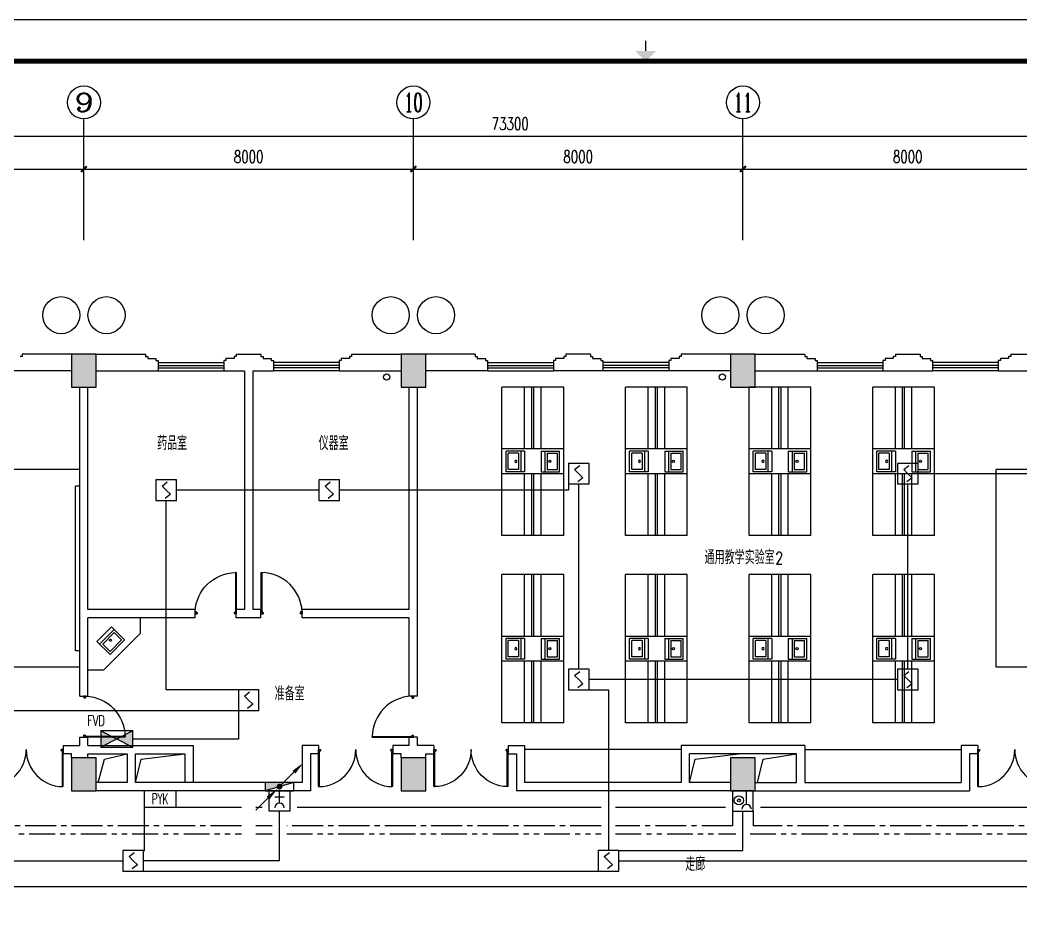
# Model space of a CAD drawing. Extents: x 190999 to 918899, y -200814 to 215286.
# Drawn here: x 235262 to 259562, y 50122 to 71786 of the extents above; entities that cross this region are included whole.
import ezdxf
from ezdxf.enums import TextEntityAlignment as Align

# ---------------------------------------------------------------- set-up
doc = ezdxf.new("R2010")
doc.units = 0
doc.header["$LTSCALE"] = 1000
doc.header["$MEASUREMENT"] = 0
doc.linetypes.add('CENTER2', pattern=[1.125, 0.75, -0.125, 0.125, -0.125])
doc.linetypes.add('PHANTOM2', pattern=[1.25, 0.625, -0.125, 0.125, -0.125, 0.125, -0.125])
doc.layers.get('Defpoints').update_dxf_attribs({"color": 1})
for name, color, linetype in [('00-EQUIP', 3, 'Continuous'), ('00-LWIRE', 4, 'Continuous'), ('00-WIRE-4', 6, 'Continuous'), ('A-墙线', 2, 'Continuous'), ('A-外包装修', 250, 'Continuous'), ('A-外窗', 145, 'Continuous'), ('A-家具', 250, 'Continuous'), ('A-门', 167, 'Continuous'), ('AXIS', 3, 'Continuous'), ('AXIS_TEXT', 7, 'Continuous'), ('COLUMN', 2, 'Continuous'), ('EQUIP_消火栓', 1, 'Continuous'), ('PUB_HATCH', 250, 'Continuous'), ('图框', 189, 'Continuous'), ('房间名称', 7, 'Continuous'), ('暖通-风-说明', 3, 'Continuous'), ('洞口线', 165, 'Continuous'), ('雨水管', 151, 'Continuous')]:
    doc.layers.add(name, color=color, linetype=linetype)
doc.styles.add('_COMPLEX', font='COMPLEX.shx', dxfattribs={"width": 0.5})
doc.styles.add('_TCH_AXIS', font='COMPLEX', dxfattribs={"bigfont": 'GBCBIG'})
doc.styles.add('_TCH_DIM', font='SIMPLEX', dxfattribs={"bigfont": 'GBCBIG'})
doc.styles.add('COMPLEX', font='COMPLEX')
doc.styles.add('DIM_FONT', font='SIMPLEX', dxfattribs={"width": 0.7, "bigfont": 'GBCBIG'})
doc.styles.add('HZ-ZGBZ', font='romanc.shx', dxfattribs={"width": 0.65})
doc.styles.get("Standard").update_dxf_attribs({"font": 'simhei.ttf'})
doc.styles.add('XXK', font='romans.shx', dxfattribs={"width": 0.75, "bigfont": 'hzf.shx'})
doc.styles.add('zz-1', font='arial.ttf', dxfattribs={"width": 0.8})
doc.linetypes.add('4INE', pattern='A,1,-0.15,["4",XXK,S=0.3,R=0,X=-0.1,Y=-0.1],-0.25', length=1.4)
doc.linetypes.add('BIG-DLINE', pattern='A,1,-0.15,["D",XXK,S=0.2,R=0,X=-0.1,Y=-0.09],-0.2', length=1.35)
doc.dimstyles.new('DIMN', dxfattribs={"dimtxt": 300, "dimasz": 100, "dimexe": 250, "dimexo": 300, "dimgap": 150, "dimtad": 1, "dimdec": 0, "dimzin": 0, "dimdsep": 46, "dimtxsty": 'DIM_FONT', "dimblk": 'ARCHTICK', "dimcen": 0.09, "dimclrt": 7, "dimazin": 2, "dimtfac": 1, "dimtdec": 0, "dimtix": 1, "dimtmove": 2, "dimatfit": 3, "dimfxl": 0, "dimtolj": 1, "dimtzin": 0, "dimarcsym": 0})

# ---------------------------------------------------------------- blocks, each defined once
blk = doc.blocks.new('TJAD_TK_A0')
at = {"layer": '图框'}
blk.add_line((2162, 399.3), (973, 399.3), dxfattribs=at)
at = {"layer": '图框', "const_width": 0.3}
blk.add_lwpolyline([(1567.5, 391.74), (1567.5, 394.24)], dxfattribs=at)
at = {"layer": '图框', "const_width": 1.2}
blk.add_lwpolyline([(2152, -431.7), (2152, 389.3), (998, 389.3), (998, -431.7)], close=True, dxfattribs=at)
at = {"layer": '图框'}
blk.add_solid([(1565, 391.74), (1570, 391.74), (1567.5, 389.24)], dxfattribs=at)
blk = doc.blocks.new('m1000')
at = {"layer": 'A-墙线'}
for p, q in [((0, 0), (0, 200)), ((1000, 0), (1000, 200))]:
    blk.add_line(p, q, dxfattribs=at)
at = {"layer": 'A-门'}
for p, q in [((0, 1100), (0, 100)), ((0, 1100), (20, 1100)), ((20, 1100), (20, 150)), ((0, 150), (30, 150)), ((0, 100), (50, 100)), ((30, 150), (30, 130)), ((30, 130), (50, 130)), ((50, 130), (50, 100)), ((950, 130), (950, 100)), ((970, 130), (950, 130)), ((1000, 100), (950, 100)), ((970, 150), (970, 130)), ((1000, 150), (970, 150)), ((1000, 150), (1000, 100))]:
    blk.add_line(p, q, dxfattribs=at)
blk.add_arc((0, 100), 1000, 2.866, 88.854, dxfattribs=at)
blk = doc.blocks.new('m1800')
at = {"layer": 'A-墙线'}
for p, q in [((-900, -100), (-900, 100)), ((900, -100), (900, 100))]:
    blk.add_line(p, q, dxfattribs=at)
at = {"layer": 'A-门'}
for p, q in [((-900, 900), (-900, 0)), ((-900, 900), (-880, 900)), ((-880, 900), (-880, 50)), ((880, 900), (880, 50)), ((900, 900), (880, 900)), ((900, 900), (900, 0)), ((-900, 50), (-870, 50)), ((-900, 0), (-850, 0)), ((-870, 50), (-870, 30)), ((-870, 30), (-850, 30)), ((-850, 30), (-850, 0)), ((850, 30), (850, 0)), ((870, 30), (850, 30)), ((900, 0), (850, 0)), ((870, 50), (870, 30)), ((900, 50), (870, 50))]:
    blk.add_line(p, q, dxfattribs=at)
for centre, start, end in [((-900, 0), 0, 88.7267), ((900, 0), 91.2733, 180)]:
    blk.add_arc(centre, 900, start, end, dxfattribs=at)
blk = doc.blocks.new('$TwtSys$00000434')
for p, q in [((-0.5, 0.5), (-0.5, -0.5)), ((-0.5, -0.5), (0.5, 0.5)), ((0.5, 0.5), (-0.5, 0.5)), ((0.5, -0.5), (0.5, 0.5)), ((-0.5, -0.5), (0.5, -0.5))]:
    blk.add_line(p, q)
blk.add_solid([(0.5, -0.5), (0.5, 0.5), (-0.5, -0.5)])
blk = doc.blocks.new('_ArchTick')
at = {"const_width": 0.5}
blk.add_lwpolyline([(-0.7, -0.7), (0.7, 0.7)], dxfattribs=at)
blk = doc.blocks.new('*D940')
at = {"layer": 'AXIS', "color": 0, "lineweight": -2}
for p, q in [((228812, 66767), (228812, 68417)), ((236812, 66767), (236812, 68417)), ((228812, 68167), (236812, 68167))]:
    blk.add_line(p, q, dxfattribs=at)
at = {"layer": 'Defpoints', "color": 0}
for p in [(236812, 68167), (228812, 66467), (236812, 66467)]:
    blk.add_point(p, dxfattribs=at)
at = {"layer": 'AXIS', "color": 0, "lineweight": -2, "xscale": 100, "yscale": 100, "zscale": 100, "rotation": 180}
blk.add_blockref('_ArchTick', (228812, 68167), dxfattribs=at)
at = {"layer": 'AXIS', "color": 0, "lineweight": -2, "xscale": 100, "yscale": 100, "zscale": 100}
blk.add_blockref('_ArchTick', (236812, 68167), dxfattribs=at)
at = {"layer": 'AXIS', "color": 7, "insert": (232812, 68467), "char_height": 300, "attachment_point": 5, "style": 'DIM_FONT'}
blk.add_mtext('\\A1;8000', dxfattribs=at)
blk = doc.blocks.new('*D941')
at = {"layer": 'AXIS', "color": 0, "lineweight": -2}
for p, q in [((236812, 66767), (236812, 68417)), ((244812, 66767), (244812, 68417)), ((236812, 68167), (244812, 68167))]:
    blk.add_line(p, q, dxfattribs=at)
at = {"layer": 'Defpoints', "color": 0}
for p in [(244812, 68167), (236812, 66467), (244812, 66467)]:
    blk.add_point(p, dxfattribs=at)
at = {"layer": 'AXIS', "color": 0, "lineweight": -2, "xscale": 100, "yscale": 100, "zscale": 100, "rotation": 180}
blk.add_blockref('_ArchTick', (236812, 68167), dxfattribs=at)
at = {"layer": 'AXIS', "color": 0, "lineweight": -2, "xscale": 100, "yscale": 100, "zscale": 100}
blk.add_blockref('_ArchTick', (244812, 68167), dxfattribs=at)
at = {"layer": 'AXIS', "color": 7, "insert": (240812, 68467), "char_height": 300, "attachment_point": 5, "style": 'DIM_FONT'}
blk.add_mtext('\\A1;8000', dxfattribs=at)
blk = doc.blocks.new('*D942')
at = {"layer": 'AXIS', "color": 0, "lineweight": -2}
for p, q in [((244812, 66767), (244812, 68417)), ((252812, 66767), (252812, 68417)), ((244812, 68167), (252812, 68167))]:
    blk.add_line(p, q, dxfattribs=at)
at = {"layer": 'Defpoints', "color": 0}
for p in [(252812, 68167), (244812, 66467), (252812, 66467)]:
    blk.add_point(p, dxfattribs=at)
at = {"layer": 'AXIS', "color": 0, "lineweight": -2, "xscale": 100, "yscale": 100, "zscale": 100, "rotation": 180}
blk.add_blockref('_ArchTick', (244812, 68167), dxfattribs=at)
at = {"layer": 'AXIS', "color": 0, "lineweight": -2, "xscale": 100, "yscale": 100, "zscale": 100}
blk.add_blockref('_ArchTick', (252812, 68167), dxfattribs=at)
at = {"layer": 'AXIS', "color": 7, "insert": (248812, 68467), "char_height": 300, "attachment_point": 5, "style": 'DIM_FONT'}
blk.add_mtext('\\A1;8000', dxfattribs=at)
blk = doc.blocks.new('*D943')
at = {"layer": 'AXIS', "color": 0, "lineweight": -2}
for p, q in [((252812, 66767), (252812, 68417)), ((260812, 66767), (260812, 68417)), ((252812, 68167), (260812, 68167))]:
    blk.add_line(p, q, dxfattribs=at)
at = {"layer": 'Defpoints', "color": 0}
for p in [(260812, 68167), (252812, 66467), (260812, 66467)]:
    blk.add_point(p, dxfattribs=at)
at = {"layer": 'AXIS', "color": 0, "lineweight": -2, "xscale": 100, "yscale": 100, "zscale": 100, "rotation": 180}
blk.add_blockref('_ArchTick', (252812, 68167), dxfattribs=at)
at = {"layer": 'AXIS', "color": 0, "lineweight": -2, "xscale": 100, "yscale": 100, "zscale": 100}
blk.add_blockref('_ArchTick', (260812, 68167), dxfattribs=at)
at = {"layer": 'AXIS', "color": 7, "insert": (256812, 68467), "char_height": 300, "attachment_point": 5, "style": 'DIM_FONT'}
blk.add_mtext('\\A1;8000', dxfattribs=at)
blk = doc.blocks.new('*D948')
at = {"layer": 'AXIS', "color": 0, "lineweight": -2}
for p, q in [((210512, 66767), (210512, 69217)), ((283812, 66767), (283812, 69217)), ((210512, 68967), (283812, 68967))]:
    blk.add_line(p, q, dxfattribs=at)
at = {"layer": 'Defpoints', "color": 0}
for p in [(283812, 68967), (210512, 66467), (283812, 66467)]:
    blk.add_point(p, dxfattribs=at)
at = {"layer": 'AXIS', "color": 0, "lineweight": -2, "xscale": 100, "yscale": 100, "zscale": 100, "rotation": 180}
blk.add_blockref('_ArchTick', (210512, 68967), dxfattribs=at)
at = {"layer": 'AXIS', "color": 0, "lineweight": -2, "xscale": 100, "yscale": 100, "zscale": 100}
blk.add_blockref('_ArchTick', (283812, 68967), dxfattribs=at)
at = {"layer": 'AXIS', "color": 7, "insert": (247162, 69267), "char_height": 300, "attachment_point": 5, "style": 'DIM_FONT'}
blk.add_mtext('\\A1;73300', dxfattribs=at)
blk = doc.blocks.new('_AXISO')
blk.add_circle((0, 0), 0.5)
at = {"layer": 'AXIS_TEXT', "style": 'COMPLEX', "width": 1.041667}
blk.add_attdef('A', text='', height=0.56, dxfattribs=at).set_placement((-0.25, -0.28), (0.25, -0.28), align=Align.FIT)
blk = doc.blocks.new('$plan$00001609')
at = {"linetype": 'Continuous'}
for p, q in [((0, -251), (0, 251)), ((0, 251), (450, 251)), ((93, -251), (93, 251)), ((450, 251), (450, -251)), ((146, -199), (146, 199)), ((146, 199), (397, 199)), ((397, 199), (397, -199)), ((146, -199), (397, -199)), ((0, -251), (450, -251))]:
    blk.add_line(p, q, dxfattribs=at)
blk.add_line((238, 2), (238, 0))
blk.add_arc((212, 0), 26, 4.716, 0, dxfattribs=at)
at = {"style": 'zz-1'}
for tag in ['YSIZE', 'XSIZE']:
    blk.add_attdef(tag, (0, 0), '', height=0.5, dxfattribs=at)
blk = doc.blocks.new('_LINKPT1')
at = {"color": 0}
blk.add_line((0, 0), (0, 0), dxfattribs=at)
blk = doc.blocks.new('J62IR8YJ')
for p, q in [((-0.5, 1), (0.5, 1)), ((-0.5, 0), (-0.5, 1)), ((0.5, 1), (0.5, 0)), ((0, 0.598), (0, 0.06)), ((0.5, 0), (-0.5, 0)), ((-0.231, 0.312), (0.231, 0.312))]:
    blk.add_line(p, q)
at = {"const_width": 0.04, "flags": 128}
blk.add_lwpolyline([(-0.5, 0), (-0.5, 1), (0.5, 1), (0.5, 0)], close=True, dxfattribs=at)
blk.add_arc((0, 0.829), 0.231, 180, 0)
at = {"xscale": 0.002, "yscale": 0.00200000000000955, "zscale": 0.002}
for p in [(0, 1), (-0.5, 0.5), (0.5, 0.5), (0, 0)]:
    blk.add_blockref('_LINKPT1', p, dxfattribs=at)
at = {"flags": 9}
blk.add_attdef('A', (0, 0), '', height=0.00002, dxfattribs=at)
blk = doc.blocks.new('3S1KCGW2')
for p, q in [((0.5, 0.5), (-0.5, 0.5)), ((-0.5, 0.5), (-0.5, -0.5)), ((0.5, -0.5), (0.5, 0.5)), ((-0.2, 0.2), (0.05, 0.4)), ((0, 0), (-0.2, 0.2)), ((0, 0), (0.2, -0.2)), ((0.2, -0.2), (-0.05, -0.4)), ((-0.5, -0.5), (0.5, -0.5))]:
    blk.add_line(p, q)
at = {"const_width": 0.04, "flags": 128}
blk.add_lwpolyline([(-0.5, -0.5), (-0.5, 0.5), (0.5, 0.5), (0.5, -0.5)], close=True, dxfattribs=at)
at = {"xscale": 0.002, "yscale": 0.002, "zscale": 0.002}
for p in [(0, 0.5), (-0.5, 0), (0.5, 0), (0, -0.5)]:
    blk.add_blockref('_LINKPT1', p, dxfattribs=at)
at = {"flags": 9}
blk.add_attdef('A', (0, 0), '', height=0.00002, dxfattribs=at)
blk = doc.blocks.new('3T1W6ZCM')
for p, q in [((0.5, 0.5), (-0.5, 0.5)), ((-0.5, 0.5), (-0.5, -0.5)), ((0.5, -0.5), (0.5, 0.5)), ((-0.178, 0.172), (-0.178, -0.443)), ((-0.5, -0.5), (0.5, -0.5))]:
    blk.add_line(p, q)
at = {"const_width": 0.04}
blk.add_lwpolyline([(-0.5, 0.5), (-0.5, -0.5), (0.5, -0.5), (0.5, 0.5)], close=True, dxfattribs=at)
for radius in [0.222, 0.074]:
    blk.add_circle((0.197, -0.03), radius)
blk.add_arc((-0.178, 0.403), 0.231, 180, 0)
at = {"xscale": 0.002, "yscale": 0.002, "zscale": 0.002}
for p in [(0, 0.5), (-0.5, 0), (0.5, 0), (0, -0.5)]:
    blk.add_blockref('_LINKPT1', p, dxfattribs=at)
at = {"flags": 9}
blk.add_attdef('A', (0, 0), '', height=0.00002, dxfattribs=at)
blk = doc.blocks.new('6H2KALM6')
for p, q in [((-0.78, 0.4), (0.78, -0.4)), ((0.78, 0.4), (-0.78, -0.4)), ((0.78, 0.4), (-0.78, 0.4)), ((-0.78, 0.4), (-0.78, -0.4)), ((0.78, -0.4), (0.78, 0.4)), ((-0.78, -0.4), (0.78, -0.4))]:
    blk.add_line(p, q)
at = {"const_width": 0.04}
blk.add_lwpolyline([(-0.78, 0.4), (-0.78, -0.4), (0.78, -0.4), (0.78, 0.4)], close=True, dxfattribs=at)
for points in [[(-0.78, 0.4), (0, 0), (-0.78, -0.4)], [(0.78, 0.4), (0, 0), (0.78, -0.4)]]:
    blk.add_solid(points)
at = {"xscale": 0.002, "yscale": 0.002, "zscale": 0.002}
for p in [(-0.78, 0), (0, 0.4), (0.78, 0), (0, -0.4)]:
    blk.add_blockref('_LINKPT1', p, dxfattribs=at)
at = {"flags": 9}
blk.add_attdef('A', (0, 0), '', height=0.00002, dxfattribs=at)
blk = doc.blocks.new('6A2DRK5Q')
for p, q in [((0.78, 0.4), (-0.78, 0.4)), ((-0.78, 0.4), (-0.78, -0.4)), ((0.78, -0.4), (0.78, 0.4)), ((-0.78, -0.4), (0.78, -0.4))]:
    blk.add_line(p, q)
at = {"xscale": 0.002, "yscale": 0.002, "zscale": 0.002}
for p in [(-0.78, 0), (0, 0.4), (0.78, 0), (0, -0.4)]:
    blk.add_blockref('_LINKPT1', p, dxfattribs=at)
at = {"style": '_COMPLEX', "width": 0.6, "flags": 8}
blk.add_attdef('$TEXT$', text='', height=0.52, dxfattribs=at).set_placement((0, 0), align=Align.MIDDLE_CENTER)
at = {"flags": 9}
blk.add_attdef('A', (0, 0), '', height=0.00002, dxfattribs=at)
blk = doc.blocks.new('_WRLD1L')
for p, q in [((0.7, 0.7), (0, 0)), ((0.104, 0.104), (0.104, 0.104)), ((-0.104, -0.104), (-0.104, -0.104))]:
    blk.add_line(p, q)
at = {"const_width": 0.142}
blk.add_lwpolyline([(-0.071, 0, 1), (0.071, 0, 1)], format="xyb", close=True, dxfattribs=at)
blk.add_solid([(0.63, 0.77), (0.77, 0.63), (1.15, 1.15)])
at = {"width": 0.8, "flags": 9}
blk.add_attdef('A', (0, 0), '', height=0.00002, dxfattribs=at)
blk = doc.blocks.new('_WRLD10L')
for p, q in [((1.15, 1.15), (0.55, 0.55)), ((0.104, 0.104), (0.104, 0.104)), ((-0.104, -0.104), (-0.104, -0.104))]:
    blk.add_line(p, q)
at = {"const_width": 0.142}
blk.add_lwpolyline([(-0.071, 0, 1), (0.071, 0, 1)], format="xyb", close=True, dxfattribs=at)
blk.add_solid([(0.62, 0.48), (0.48, 0.62), (0.1, 0.1)])
at = {"width": 0.8, "flags": 9}
blk.add_attdef('A', (0, 0), '', height=0.00002, dxfattribs=at)

msp = doc.modelspace()

# ---------------------------------------------------------------- hatches: boundary and pattern name
at = {"layer": 'PUB_HATCH'}
for points in [[(237111.6, 63667.4), (236511.6, 63667.4), (236511.6, 62867.4), (237111.6, 62867.4)], [(245111.6, 63667.4), (244511.6, 63667.4), (244511.6, 62867.4), (245111.6, 62867.4)], [(253111.6, 63667.4), (252511.6, 63667.4), (252511.6, 62867.4), (253111.6, 62867.4)], [(237111.6, 53867.4), (236511.6, 53867.4), (236511.6, 53067.4), (237111.6, 53067.4)], [(245111.6, 53867.4), (244511.6, 53867.4), (244511.6, 53067.4), (245111.6, 53067.4)], [(253111.6, 53867.4), (252511.6, 53867.4), (252511.6, 53067.4), (253111.6, 53067.4)]]:
    msp.add_hatch(color=256, dxfattribs=at).paths.add_polyline_path(points)

# ---------------------------------------------------------------- linework, layer by layer
at = {"layer": '00-WIRE-4'}
for p, q in [((264603.5, 60767.4), (257066.5, 60767.4)), ((248574.7, 60517.4), (248574.7, 60367.4)), ((248824.7, 56017.4), (248824.7, 60517.4)), ((256816.5, 56017.4), (256816.5, 60517.4)), ((242519.2, 60367.4), (239061.6, 60367.4)), ((248574.7, 60367.4), (243019.2, 60367.4)), ((238811.6, 55517.4), (238811.6, 60117.4)), ((256566.5, 55767.4), (249074.7, 55767.4)), ((240561.6, 55517.4), (238811.6, 55517.4)), ((249074.7, 55517.4), (249545, 55517.4)), ((249545, 55517.4), (249545, 51617.4)), ((232761.6, 55018.6), (240561.6, 55018.6)), ((240561.6, 55017.4), (240561.6, 54323.3)), ((240561.6, 54323.3), (238001.6, 54323.3)), ((238271.6, 52667.4), (238271.6, 51597.9)), ((241561.3, 51367.4), (241561.3, 52567.4)), ((252811.6, 51617.4), (252811.6, 52567.4)), ((249795, 51617.4), (252811.6, 51617.4)), ((226728.3, 51367.4), (237761.6, 51367.4)), ((241561.3, 51367.4), (238261.6, 51367.4)), ((249795, 51367.4), (260828.3, 51367.4)), ((238261.6, 51117.4), (249295, 51117.4))]:
    msp.add_line(p, q, dxfattribs=at)
at = {"layer": '00-WIRE-4', "linetype": '4INE'}
for p, q in [((239051.6, 52667.4), (240636.6, 52667.4)), ((240986.6, 52667.4), (241136.3, 52667.4)), ((241986.3, 52667.4), (249370, 52667.4)), ((249720, 52667.4), (252386.6, 52667.4)), ((253236.6, 52667.4), (263386.9, 52667.4))]:
    msp.add_line(p, q, dxfattribs=at)
at = {"layer": '00-WIRE-4', "linetype": 'CENTER2'}
for p, q in [((252561.6, 52567.4), (252561.6, 52217.4)), ((253061.6, 52567.4), (253061.6, 52217.4)), ((240636.6, 52217.4), (224236.6, 52217.4)), ((241386.3, 52217.4), (240986.6, 52217.4)), ((249370, 52217.4), (241736.3, 52217.4)), ((252561.6, 52217.4), (249720, 52217.4)), ((263886.9, 52217.4), (253061.6, 52217.4))]:
    msp.add_line(p, q, dxfattribs=at)
at = {"layer": '00-WIRE-4', "linetype": 'PHANTOM2'}
for p, q in [((224236.6, 52017.4), (240636.6, 52017.4)), ((240986.6, 52017.4), (241386.3, 52017.4)), ((241736.3, 52017.4), (249370, 52017.4)), ((249720, 52017.4), (252636.6, 52017.4)), ((252986.6, 52017.4), (263886.9, 52017.4))]:
    msp.add_line(p, q, dxfattribs=at)
at = {"layer": '00-WIRE-4', "linetype": 'BIG-DLINE'}
msp.add_line((224236.6, 50738.8), (272436.6, 50738.8), dxfattribs=at)
at = {"layer": 'A-墙线'}
for p, q in [((236511.6, 63667.4), (235311.6, 63667.4)), ((235311.6, 63667.4), (235311.6, 63617.4)), ((237111.6, 63667.4), (238311.6, 63667.4)), ((238311.6, 63667.4), (238311.6, 63617.4)), ((240511.6, 63667.4), (241111.6, 63667.4)), ((240511.6, 63667.4), (240511.6, 63617.4)), ((241111.6, 63667.4), (241111.6, 63617.4)), ((243311.6, 63667.4), (244511.6, 63667.4)), ((243311.6, 63667.4), (243311.6, 63617.4)), ((246311.6, 63667.4), (245111.6, 63667.4)), ((246311.6, 63667.4), (246311.6, 63617.4)), ((249111.6, 63667.4), (248511.6, 63667.4)), ((248511.6, 63667.4), (248511.6, 63617.4)), ((249111.6, 63667.4), (249111.6, 63617.4)), ((252511.6, 63667.4), (251311.6, 63667.4)), ((251311.6, 63667.4), (251311.6, 63617.4)), ((253111.6, 63667.4), (254311.6, 63667.4)), ((254311.6, 63667.4), (254311.6, 63617.4)), ((256511.6, 63667.4), (257111.6, 63667.4)), ((256511.6, 63667.4), (256511.6, 63617.4)), ((257111.6, 63667.4), (257111.6, 63617.4)), ((259311.6, 63667.4), (260511.6, 63667.4)), ((259311.6, 63667.4), (259311.6, 63617.4)), ((235311.6, 63617.4), (235261.6, 63617.4)), ((238311.6, 63617.4), (238361.6, 63617.4)), ((238361.6, 63617.4), (238361.6, 63567.4)), ((238361.6, 63567.4), (238561.6, 63567.4)), ((238561.6, 63567.4), (238561.6, 63517.4)), ((238561.6, 63517.4), (238611.6, 63517.4)), ((238611.6, 63517.4), (238611.6, 63267.4)), ((240261.6, 63517.4), (240211.6, 63517.4)), ((240211.6, 63517.4), (240211.6, 63267.4)), ((240261.6, 63567.4), (240261.6, 63517.4)), ((240461.6, 63567.4), (240261.6, 63567.4)), ((240461.6, 63617.4), (240461.6, 63567.4)), ((240511.6, 63617.4), (240461.6, 63617.4)), ((241111.6, 63617.4), (241161.6, 63617.4)), ((241161.6, 63617.4), (241161.6, 63567.4)), ((241161.6, 63567.4), (241361.6, 63567.4)), ((241361.6, 63567.4), (241361.6, 63517.4)), ((241361.6, 63517.4), (241411.6, 63517.4)), ((241411.6, 63517.4), (241411.6, 63267.4)), ((243061.6, 63517.4), (243011.6, 63517.4)), ((243011.6, 63517.4), (243011.6, 63267.4)), ((243061.6, 63567.4), (243061.6, 63517.4)), ((243261.6, 63567.4), (243061.6, 63567.4)), ((243261.6, 63617.4), (243261.6, 63567.4)), ((243311.6, 63617.4), (243261.6, 63617.4)), ((246311.6, 63617.4), (246361.6, 63617.4)), ((246361.6, 63617.4), (246361.6, 63567.4)), ((246361.6, 63567.4), (246561.6, 63567.4)), ((246561.6, 63567.4), (246561.6, 63517.4)), ((246561.6, 63517.4), (246611.6, 63517.4)), ((246611.6, 63517.4), (246611.6, 63267.4)), ((248261.6, 63517.4), (248211.6, 63517.4)), ((248211.6, 63517.4), (248211.6, 63267.4)), ((248261.6, 63567.4), (248261.6, 63517.4)), ((248461.6, 63567.4), (248261.6, 63567.4)), ((248461.6, 63617.4), (248461.6, 63567.4)), ((248511.6, 63617.4), (248461.6, 63617.4)), ((249111.6, 63617.4), (249161.6, 63617.4)), ((249161.6, 63617.4), (249161.6, 63567.4)), ((249161.6, 63567.4), (249361.6, 63567.4)), ((249361.6, 63567.4), (249361.6, 63517.4)), ((249361.6, 63517.4), (249411.6, 63517.4)), ((249411.6, 63517.4), (249411.6, 63267.4)), ((251061.6, 63517.4), (251011.6, 63517.4)), ((251011.6, 63517.4), (251011.6, 63267.4)), ((251061.6, 63567.4), (251061.6, 63517.4)), ((251261.6, 63567.4), (251061.6, 63567.4)), ((251261.6, 63617.4), (251261.6, 63567.4)), ((251311.6, 63617.4), (251261.6, 63617.4)), ((254311.6, 63617.4), (254361.6, 63617.4)), ((254361.6, 63617.4), (254361.6, 63567.4)), ((254361.6, 63567.4), (254561.6, 63567.4)), ((254561.6, 63567.4), (254561.6, 63517.4)), ((254561.6, 63517.4), (254611.6, 63517.4)), ((254611.6, 63517.4), (254611.6, 63267.4)), ((256261.6, 63517.4), (256211.6, 63517.4)), ((256211.6, 63517.4), (256211.6, 63267.4)), ((256261.6, 63567.4), (256261.6, 63517.4)), ((256461.6, 63567.4), (256261.6, 63567.4)), ((256461.6, 63617.4), (256461.6, 63567.4)), ((256511.6, 63617.4), (256461.6, 63617.4)), ((257111.6, 63617.4), (257161.6, 63617.4)), ((257161.6, 63617.4), (257161.6, 63567.4)), ((257161.6, 63567.4), (257361.6, 63567.4)), ((257361.6, 63567.4), (257361.6, 63517.4)), ((257361.6, 63517.4), (257411.6, 63517.4)), ((257411.6, 63517.4), (257411.6, 63267.4)), ((259061.6, 63517.4), (259011.6, 63517.4)), ((259011.6, 63517.4), (259011.6, 63267.4)), ((259061.6, 63567.4), (259061.6, 63517.4)), ((259261.6, 63567.4), (259061.6, 63567.4)), ((259261.6, 63617.4), (259261.6, 63567.4)), ((259311.6, 63617.4), (259261.6, 63617.4)), ((236511.6, 63267.4), (235011.6, 63267.4)), ((237111.6, 63267.4), (238611.6, 63267.4)), ((240211.6, 63267.4), (240711.6, 63267.4)), ((240711.6, 63267.4), (240711.6, 57467.4)), ((240911.6, 63267.4), (240911.6, 57467.4)), ((240911.6, 63267.4), (241411.6, 63267.4)), ((243011.6, 63267.4), (244511.6, 63267.4)), ((246611.6, 63267.4), (245111.6, 63267.4)), ((249411.6, 63267.4), (248211.6, 63267.4)), ((252511.6, 63267.4), (251011.6, 63267.4)), ((253111.6, 63267.4), (254611.6, 63267.4)), ((256211.6, 63267.4), (257411.6, 63267.4)), ((259011.6, 63267.4), (260511.6, 63267.4)), ((236711.6, 55367.4), (236711.6, 62867.4)), ((236911.6, 57467.4), (236911.6, 62867.4)), ((244711.6, 57467.4), (244711.6, 62867.4)), ((244911.6, 55367.4), (244911.6, 62867.4)), ((239511.6, 57467.4), (236911.6, 57467.4)), ((240711.6, 57467.4), (240511.6, 57467.4)), ((241111.6, 57467.4), (240911.6, 57467.4)), ((244711.6, 57467.4), (242111.6, 57467.4)), ((239511.6, 57267.4), (236911.6, 57267.4)), ((236911.6, 55367.4), (236911.6, 57267.4)), ((241111.6, 57267.4), (240511.6, 57267.4)), ((244711.6, 57267.4), (242111.6, 57267.4)), ((244711.6, 55367.4), (244711.6, 57267.4)), ((236711.6, 54167.4), (236711.6, 54367.4)), ((236911.6, 54167.4), (236911.6, 54367.4)), ((244711.6, 54167.4), (244711.6, 54367.4)), ((244911.6, 54167.4), (244911.6, 54367.4)), ((236311.6, 54167.4), (236711.6, 54167.4)), ((236511.6, 53967.4), (236311.6, 53967.4)), ((236511.6, 53867.4), (236511.6, 53967.4)), ((236911.6, 53867.4), (236911.6, 53967.4)), ((242511.6, 54167.4), (242111.6, 54167.4)), ((242111.6, 54167.4), (242111.6, 53267.4)), ((242511.6, 53967.4), (242311.6, 53967.4)), ((242311.6, 53967.4), (242311.6, 53067.4)), ((244711.6, 54167.4), (244311.6, 54167.4)), ((244511.6, 53967.4), (244311.6, 53967.4)), ((244511.6, 53867.4), (244511.6, 53967.4)), ((245311.6, 54167.4), (244911.6, 54167.4)), ((245111.6, 53967.4), (245311.6, 53967.4)), ((245111.6, 53867.4), (245111.6, 53967.4)), ((247111.6, 54167.4), (247511.6, 54167.4)), ((247111.6, 53967.4), (247311.6, 53967.4)), ((247311.6, 53967.4), (247311.6, 53067.4)), ((247511.6, 54167.4), (247511.6, 53267.4)), ((254311.6, 54167.4), (251311.6, 54167.4)), ((251311.6, 54167.4), (251311.6, 53267.4)), ((254111.6, 53967.4), (251511.6, 53967.4)), ((251511.6, 53267.4), (251511.6, 53967.4)), ((254111.6, 53267.4), (254111.6, 53967.4)), ((254311.6, 54167.4), (254311.6, 53267.4)), ((258511.6, 54167.4), (258111.6, 54167.4)), ((258111.6, 54167.4), (258111.6, 53267.4)), ((258511.6, 53967.4), (258311.6, 53967.4)), ((258311.6, 53967.4), (258311.6, 53067.4)), ((237861.6, 53267.4), (237111.6, 53267.4)), ((242111.6, 53267.4), (238061.6, 53267.4)), ((251311.6, 53267.4), (247511.6, 53267.4)), ((252511.6, 53267.4), (251511.6, 53267.4)), ((253111.6, 53267.4), (254111.6, 53267.4)), ((254311.6, 53267.4), (258111.6, 53267.4)), ((242311.6, 53067.4), (237111.6, 53067.4)), ((252511.6, 53067.4), (247311.6, 53067.4)), ((253111.6, 53067.4), (258311.6, 53067.4))]:
    msp.add_line(p, q, dxfattribs=at)
for points in [[(236911.6, 54167.4), (239461.6, 54167.4), (239461.6, 53267.4)], [(236911.6, 53967.4), (237861.6, 53967.4), (237861.6, 53267.4)], [(237161.6, 53967.4), (237861.6, 53967.4), (237861.6, 53267.4)], [(238061.6, 53267.4), (238061.6, 53967.4), (239261.6, 53967.4), (239261.6, 53267.4)]]:
    msp.add_lwpolyline(points, dxfattribs=at)
at = {"layer": 'A-外包装修'}
for centre in [(236261.6, 64617.4), (237361.6, 64617.4), (244261.6, 64617.4), (245361.6, 64617.4), (252261.6, 64617.4), (253361.6, 64617.4)]:
    msp.add_circle(centre, 450, dxfattribs=at)
at = {"layer": 'A-外窗'}
for p, q in [((238611.6, 63467.4), (240211.6, 63467.4)), ((243011.6, 63467.4), (241411.6, 63467.4)), ((246611.6, 63467.4), (248211.6, 63467.4)), ((251011.6, 63467.4), (249411.6, 63467.4)), ((254611.6, 63467.4), (256211.6, 63467.4)), ((259011.6, 63467.4), (257411.6, 63467.4)), ((238611.6, 63397.4), (240211.6, 63397.4)), ((238611.6, 63337.4), (240211.6, 63337.4)), ((238611.6, 63267.4), (240211.6, 63267.4)), ((243011.6, 63397.4), (241411.6, 63397.4)), ((243011.6, 63337.4), (241411.6, 63337.4)), ((243011.6, 63267.4), (241411.6, 63267.4)), ((246611.6, 63397.4), (248211.6, 63397.4)), ((246611.6, 63337.4), (248211.6, 63337.4)), ((246611.6, 63267.4), (248211.6, 63267.4)), ((251011.6, 63397.4), (249411.6, 63397.4)), ((251011.6, 63337.4), (249411.6, 63337.4)), ((251011.6, 63267.4), (249411.6, 63267.4)), ((254611.6, 63397.4), (256211.6, 63397.4)), ((254611.6, 63337.4), (256211.6, 63337.4)), ((254611.6, 63267.4), (256211.6, 63267.4)), ((259011.6, 63397.4), (257411.6, 63397.4)), ((259011.6, 63337.4), (257411.6, 63337.4)), ((259011.6, 63267.4), (257411.6, 63267.4))]:
    msp.add_line(p, q, dxfattribs=at)
at = {"layer": 'A-家具'}
for p, q in [((246961.6, 59267.4), (246961.6, 62867.4)), ((248461.6, 62867.4), (246961.6, 62867.4)), ((247511.6, 61367.4), (247511.6, 62867.4)), ((247686.6, 61367.4), (247686.6, 62867.4)), ((247736.6, 61367.4), (247736.6, 62867.4)), ((247911.6, 61367.4), (247911.6, 62867.4)), ((248461.6, 59267.4), (248461.6, 62867.4)), ((249961.6, 59267.4), (249961.6, 62867.4)), ((251461.6, 62867.4), (249961.6, 62867.4)), ((250511.6, 61367.4), (250511.6, 62867.4)), ((250686.6, 61367.4), (250686.6, 62867.4)), ((250736.6, 61367.4), (250736.6, 62867.4)), ((250911.6, 61367.4), (250911.6, 62867.4)), ((251461.6, 59267.4), (251461.6, 62867.4)), ((252961.6, 59267.4), (252961.6, 62867.4)), ((254461.6, 62867.4), (252961.6, 62867.4)), ((253511.6, 61367.4), (253511.6, 62867.4)), ((253686.6, 61367.4), (253686.6, 62867.4)), ((253736.6, 61367.4), (253736.6, 62867.4)), ((253911.6, 61367.4), (253911.6, 62867.4)), ((254461.6, 59267.4), (254461.6, 62867.4)), ((255961.6, 59267.4), (255961.6, 62867.4)), ((257461.6, 62867.4), (255961.6, 62867.4)), ((256511.6, 61367.4), (256511.6, 62867.4)), ((256686.6, 61367.4), (256686.6, 62867.4)), ((256736.6, 61367.4), (256736.6, 62867.4)), ((256911.6, 61367.4), (256911.6, 62867.4)), ((257461.6, 59267.4), (257461.6, 62867.4)), ((248461.6, 61367.4), (246961.6, 61367.4)), ((251461.6, 61367.4), (249961.6, 61367.4)), ((254461.6, 61367.4), (252961.6, 61367.4)), ((257461.6, 61367.4), (255961.6, 61367.4)), ((236711.6, 60867.4), (234961.6, 60867.4)), ((248461.6, 60767.4), (246961.6, 60767.4)), ((247511.6, 59267.4), (247511.6, 60767.4)), ((247686.6, 59267.4), (247686.6, 60767.4)), ((247736.6, 59267.4), (247736.6, 60767.4)), ((247911.6, 59267.4), (247911.6, 60767.4)), ((251461.6, 60767.4), (249961.6, 60767.4)), ((250511.6, 59267.4), (250511.6, 60767.4)), ((250686.6, 59267.4), (250686.6, 60767.4)), ((250736.6, 59267.4), (250736.6, 60767.4)), ((250911.6, 59267.4), (250911.6, 60767.4)), ((254461.6, 60767.4), (252961.6, 60767.4)), ((253511.6, 59267.4), (253511.6, 60767.4)), ((253686.6, 59267.4), (253686.6, 60767.4)), ((253736.6, 59267.4), (253736.6, 60767.4)), ((253911.6, 59267.4), (253911.6, 60767.4)), ((257461.6, 60767.4), (255961.6, 60767.4)), ((256511.6, 59267.4), (256511.6, 60767.4)), ((256686.6, 59267.4), (256686.6, 60767.4)), ((256736.6, 59267.4), (256736.6, 60767.4)), ((256911.6, 59267.4), (256911.6, 60767.4)), ((258961.6, 56067.4), (258961.6, 60867.4)), ((260711.6, 60867.4), (258961.6, 60867.4)), ((236611.6, 56467.4), (236611.6, 60467.4)), ((236711.6, 60467.4), (236611.6, 60467.4)), ((248461.6, 59267.4), (246961.6, 59267.4)), ((251461.6, 59267.4), (249961.6, 59267.4)), ((254461.6, 59267.4), (252961.6, 59267.4)), ((257461.6, 59267.4), (255961.6, 59267.4)), ((246961.6, 54717.4), (246961.6, 58317.4)), ((248461.6, 58317.4), (246961.6, 58317.4)), ((247511.6, 56817.4), (247511.6, 58317.4)), ((247686.6, 56817.4), (247686.6, 58317.4)), ((247736.6, 56817.4), (247736.6, 58317.4)), ((247911.6, 56817.4), (247911.6, 58317.4)), ((248461.6, 54717.4), (248461.6, 58317.4)), ((249961.6, 54717.4), (249961.6, 58317.4)), ((251461.6, 58317.4), (249961.6, 58317.4)), ((250511.6, 56817.4), (250511.6, 58317.4)), ((250686.6, 56817.4), (250686.6, 58317.4)), ((250736.6, 56817.4), (250736.6, 58317.4)), ((250911.6, 56817.4), (250911.6, 58317.4)), ((251461.6, 54717.4), (251461.6, 58317.4)), ((254461.6, 58317.4), (252961.6, 58317.4)), ((252961.6, 54717.4), (252961.6, 58317.4)), ((253511.6, 56817.4), (253511.6, 58317.4)), ((253686.6, 56817.4), (253686.6, 58317.4)), ((253736.6, 56817.4), (253736.6, 58317.4)), ((253911.6, 56817.4), (253911.6, 58317.4)), ((254461.6, 54717.4), (254461.6, 58317.4)), ((255961.6, 54717.4), (255961.6, 58317.4)), ((257461.6, 58317.4), (255961.6, 58317.4)), ((256511.6, 56817.4), (256511.6, 58317.4)), ((256686.6, 56817.4), (256686.6, 58317.4)), ((256736.6, 56817.4), (256736.6, 58317.4)), ((256911.6, 56817.4), (256911.6, 58317.4)), ((257461.6, 54717.4), (257461.6, 58317.4)), ((238186.6, 56892.4), (238186.6, 57267.4)), ((238186.6, 56892.4), (237286.6, 55992.4)), ((248461.6, 56817.4), (246961.6, 56817.4)), ((251461.6, 56817.4), (249961.6, 56817.4)), ((254461.6, 56817.4), (252961.6, 56817.4)), ((257461.6, 56817.4), (255961.6, 56817.4)), ((236711.6, 56467.4), (236611.6, 56467.4)), ((248461.6, 56217.4), (246961.6, 56217.4)), ((247511.6, 54717.4), (247511.6, 56217.4)), ((247686.6, 54717.4), (247686.6, 56217.4)), ((247736.6, 54717.4), (247736.6, 56217.4)), ((247911.6, 54717.4), (247911.6, 56217.4)), ((251461.6, 56217.4), (249961.6, 56217.4)), ((250511.6, 54717.4), (250511.6, 56217.4)), ((250686.6, 54717.4), (250686.6, 56217.4)), ((250736.6, 54717.4), (250736.6, 56217.4)), ((250911.6, 54717.4), (250911.6, 56217.4)), ((254461.6, 56217.4), (252961.6, 56217.4)), ((253511.6, 54717.4), (253511.6, 56217.4)), ((253686.6, 54717.4), (253686.6, 56217.4)), ((253736.6, 54717.4), (253736.6, 56217.4)), ((253911.6, 54717.4), (253911.6, 56217.4)), ((257461.6, 56217.4), (255961.6, 56217.4)), ((256511.6, 54717.4), (256511.6, 56217.4)), ((256686.6, 54717.4), (256686.6, 56217.4)), ((256736.6, 54717.4), (256736.6, 56217.4)), ((256911.6, 54717.4), (256911.6, 56217.4)), ((236711.6, 56067.4), (234961.6, 56067.4)), ((237286.6, 55992.4), (236911.6, 55992.4)), ((260711.6, 56067.4), (258961.6, 56067.4)), ((248461.6, 54717.4), (246961.6, 54717.4)), ((251461.6, 54717.4), (249961.6, 54717.4)), ((254461.6, 54717.4), (252961.6, 54717.4)), ((257461.6, 54717.4), (255961.6, 54717.4)), ((251311.6, 54067.4), (247511.6, 54067.4)), ((254311.6, 54067.4), (258111.6, 54067.4))]:
    msp.add_line(p, q, dxfattribs=at)
at = {"layer": 'AXIS'}
for p, q in [((236811.6, 66437.4), (236811.6, 69386.5)), ((244811.6, 66437.4), (244811.6, 69386.5)), ((252811.6, 66437.4), (252811.6, 69386.5))]:
    msp.add_line(p, q, dxfattribs=at)
at = {"layer": 'COLUMN'}
for p, q in [((237111.6, 63667.4), (236511.6, 63667.4)), ((236511.6, 63667.4), (236511.6, 62867.4)), ((237111.6, 62867.4), (237111.6, 63667.4)), ((245111.6, 63667.4), (244511.6, 63667.4)), ((244511.6, 63667.4), (244511.6, 62867.4)), ((245111.6, 62867.4), (245111.6, 63667.4)), ((253111.6, 63667.4), (252511.6, 63667.4)), ((252511.6, 63667.4), (252511.6, 62867.4)), ((253111.6, 62867.4), (253111.6, 63667.4)), ((236511.6, 62867.4), (237111.6, 62867.4)), ((244511.6, 62867.4), (245111.6, 62867.4)), ((252511.6, 62867.4), (253111.6, 62867.4)), ((237111.6, 53867.4), (236511.6, 53867.4)), ((236511.6, 53867.4), (236511.6, 53067.4)), ((237111.6, 53067.4), (237111.6, 53867.4)), ((245111.6, 53867.4), (244511.6, 53867.4)), ((244511.6, 53867.4), (244511.6, 53067.4)), ((245111.6, 53067.4), (245111.6, 53867.4)), ((253111.6, 53867.4), (252511.6, 53867.4)), ((252511.6, 53867.4), (252511.6, 53067.4)), ((253111.6, 53067.4), (253111.6, 53867.4)), ((236511.6, 53067.4), (237111.6, 53067.4)), ((244511.6, 53067.4), (245111.6, 53067.4)), ((252511.6, 53067.4), (253111.6, 53067.4))]:
    msp.add_line(p, q, dxfattribs=at)
at = {"layer": '洞口线', "ltscale": 2}
for points in [[(237161.6, 53267.4), (237311.6, 53834), (237861.6, 53967.4)], [(238061.6, 53267.4), (238205.1, 53836.8), (239261.6, 53967.4)], [(251511.6, 53267.1), (251655.1, 53836.5), (252711.6, 53967.1)], [(253161.6, 53267.1), (253305.1, 53836.5), (254111.6, 53967.4)]]:
    msp.add_lwpolyline(points, dxfattribs=at)
at = {"layer": '雨水管'}
for centre in [(244161.6, 63117.4), (252311.6, 63117.4)]:
    msp.add_circle(centre, 75, dxfattribs=at)

# ---------------------------------------------------------------- block references
at = {"layer": '00-EQUIP', "xscale": 500, "yscale": 500, "zscale": 500}
for name, p in [('3S1KCGW2', (248824.7, 60767.4)), ('3S1KCGW2', (256816.5, 60767.4)), ('3S1KCGW2', (238811.6, 60367.4)), ('3S1KCGW2', (242769.2, 60367.4)), ('3S1KCGW2', (248824.7, 55767.4)), ('3S1KCGW2', (256816.5, 55767.4)), ('3S1KCGW2', (240811.6, 55267.4)), ('6H2KALM6', (237611.6, 54323.3)), ('6H2KALM6', (237611.6, 54323.3))]:
    msp.add_blockref(name, p, dxfattribs=at)
msp.add_blockref('6A2DRK5Q', (238661.6, 52867.4), dxfattribs=at).add_auto_attribs({'$TEXT$': 'PYK'})
at = {"layer": '00-EQUIP', "xscale": 500, "yscale": 500, "zscale": 500, "rotation": 180}
for name, p in [('J62IR8YJ', (241561.3, 53067.4)), ('3T1W6ZCM', (252811.6, 52817.4)), ('3S1KCGW2', (238011.6, 51367.4)), ('3S1KCGW2', (249545, 51367.4))]:
    msp.add_blockref(name, p, dxfattribs=at)
at = {"layer": '00-LWIRE', "xscale": 500, "yscale": 500, "zscale": 500}
msp.add_blockref('_WRLD1L', (241561.3, 53167.4), dxfattribs=at)
at = {"layer": '00-LWIRE', "xscale": 500, "yscale": 500, "zscale": 500, "rotation": 180}
msp.add_blockref('_WRLD10L', (241561.3, 53167.4), dxfattribs=at)
at = {"layer": 'A-家具', "rotation": 180}
for p in [(247511.6, 61067.4), (250511.6, 61067.4), (253511.6, 61067.4), (256511.6, 61067.4), (247511.6, 56517.4), (250511.6, 56517.4), (253511.6, 56517.4), (256511.6, 56517.4)]:
    msp.add_blockref('$plan$00001609', p, dxfattribs=at)
at = {"layer": 'A-家具', "yscale": -1}
for p in [(247911.6, 61067.4), (250911.6, 61067.4), (253911.6, 61067.4), (256911.6, 61067.4), (247911.6, 56517.4), (250911.6, 56517.4), (253911.6, 56517.4), (256911.6, 56517.4)]:
    msp.add_blockref('$plan$00001609', p, dxfattribs=at)
at = {"layer": 'A-家具', "yscale": -1, "rotation": 315}
msp.add_blockref('$plan$00001609', (237306.3, 56872.7), dxfattribs=at)
at = {"layer": 'A-门', "xscale": -1}
msp.add_blockref('m1000', (240511.6, 57267.4), dxfattribs=at)
at = {"layer": 'A-门'}
msp.add_blockref('m1000', (241111.6, 57267.4), dxfattribs=at)
at = {"layer": 'A-门', "xscale": -1}
for name, p, rotation in [('m1000', (236711.6, 54367.4), 270), ('m1800', (246211.6, 54067.4), 180)]:
    msp.add_blockref(name, p, dxfattribs=dict(at, rotation=rotation))
at = {"layer": 'A-门'}
for name, p, rotation in [('m1000', (244911.6, 54367.4), 90), ('m1800', (235411.6, 54067.4), 180), ('m1800', (243411.6, 54067.4), 180), ('m1800', (259411.6, 54067.4), 180)]:
    msp.add_blockref(name, p, dxfattribs=dict(at, rotation=rotation))
at = {"layer": 'AXIS'}
ref = msp.add_blockref('_AXISO', (236811.6, 69786.5), dxfattribs=dict(at, xscale=800, yscale=800, zscale=800))
ref.add_attrib('A', '9', dxfattribs={"layer": 'AXIS_TEXT', "height": 452.5, "style": '_TCH_AXIS', "width": 1.5}).set_placement((236585.4, 69560.2), (237037.9, 69560.2), align=Align.FIT)
ref = msp.add_blockref('_AXISO', (244811.6, 69786.5), dxfattribs=dict(at, xscale=800, yscale=800, zscale=800))
ref.add_attrib('A', '10', dxfattribs={"layer": 'AXIS_TEXT', "height": 452.55, "style": '_TCH_AXIS', "width": 0.724138}).set_placement((244585.4, 69560.2), (245037.9, 69560.2), align=Align.FIT)
ref = msp.add_blockref('_AXISO', (252811.6, 69786.5), dxfattribs=dict(at, xscale=800, yscale=800, zscale=800))
ref.add_attrib('A', '11', dxfattribs={"layer": 'AXIS_TEXT', "height": 452.55, "style": '_TCH_AXIS', "width": 0.875}).set_placement((252585.4, 69560.2), (253037.9, 69560.2), align=Align.FIT)
at = {"layer": 'EQUIP_消火栓', "xscale": 700, "yscale": 200, "zscale": 700, "rotation": 180}
msp.add_blockref('$TwtSys$00000434', (241561.3, 53167.4), dxfattribs=at)
at = {"layer": '图框', "xscale": 100, "yscale": 100, "zscale": 100}
msp.add_blockref('TJAD_TK_A0', (93698.6, 31856.8), dxfattribs=at)

# ---------------------------------------------------------------- texts
at = {"layer": '房间名称', "style": '_TCH_DIM'}
for s, p in [('药品室', (238589.4, 61342.3)), ('仪器室', (242509.7, 61342.3)), ('通用教学实验室', (251881.5, 58569.6)), ('准备室', (241441.9, 55258.3)), ('走廊', (251411.6, 51119.6))]:
    msp.add_text(s, height=337.59, dxfattribs=at).set_placement(p)
at = {"layer": '房间名称', "style": '_TCH_DIM', "width": 0.705882}
msp.add_text('2', height=297.5, dxfattribs=at).set_placement((253601.7, 58569.6))
at = {"layer": '暖通-风-说明', "style": 'HZ-ZGBZ', "width": 0.7}
msp.add_text('FVD', height=250, dxfattribs=at).set_placement((236895.1, 54647.5))

# ---------------------------------------------------------------- dimensions: what is measured, and where the dimension line sits
at = {"layer": 'AXIS'}
for p1, p2, distance, picture, middle in [((210511.6, 66467.4), (283811.6, 66467.4), 2500, '*D948', (247161.6, 69267.4)), ((228811.6, 66467.4), (236811.6, 66467.4), 1700, '*D940', (232811.6, 68467.4)), ((236811.6, 66467.4), (244811.6, 66467.4), 1700, '*D941', (240811.6, 68467.4)), ((244811.6, 66467.4), (252811.6, 66467.4), 1700, '*D942', (248811.6, 68467.4)), ((252811.6, 66467.4), (260811.6, 66467.4), 1700, '*D943', (256811.6, 68467.4))]:
    dim = msp.add_aligned_dim(p1=p1, p2=p2, distance=distance, dimstyle='DIMN', dxfattribs=at)
    dim.commit()
    dim.dimension.update_dxf_attribs({"geometry": picture, "text_midpoint": middle})

doc.saveas('drawing.dxf')
